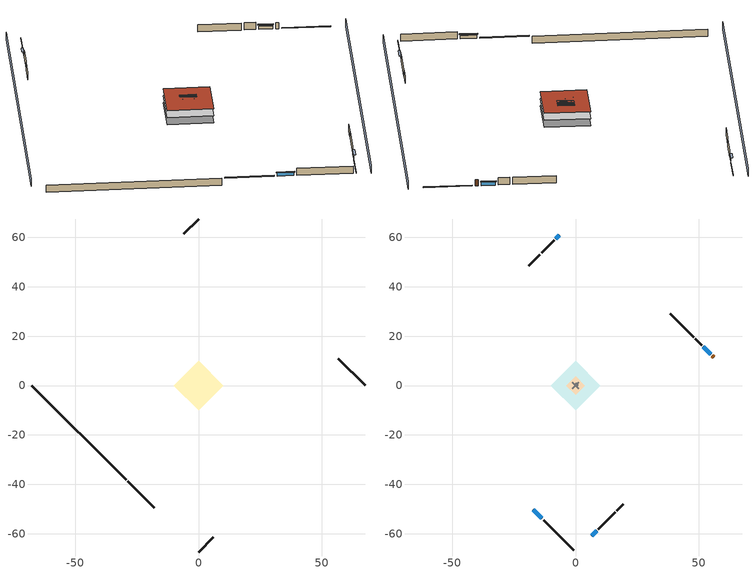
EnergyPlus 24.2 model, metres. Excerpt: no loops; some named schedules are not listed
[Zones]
basement - unconditioned
 floor foundation (Slab2 construction): -10.06,0 0,10.06 10.06,0 0,-10.06 z-2.13
 wall outside (RimJoist1 construction): -28.58,-38.85 -17.85,-49.58 z0.3:0.61
 wall outside (RimJoist2 construction): 0,67.43 -5.97,61.46 z0.3:0.61
 wall outside (RimJoist3 construction): 67.43,0 56.7,10.73 z0.3:0.61
 wall outside (RimJoist4 construction): 0,-67.43 5.97,-61.46 z0.3:0.61
 wall foundation (FoundationWall1 construction): -67.43,0 -29.24,-38.19 z-2.13:0.3
conditioned space
 floor to basement - unconditioned (Floor1 construction): -10.06,0 0,10.06 10.06,0 0,-10.06 z0.3
 wall outside (AdiabaticWallConstruction 1): 56.04,11.39 55.4,12.04 z0.3:2.34
 wall outside (AdiabaticWallConstruction): -17.19,-50.24 -13.58,-53.86 / 54.74,12.69 51.79,15.64 z0.3:1.43; -6.63,60.81 -7.9,59.53 / 6.63,-60.81 8.53,-58.9 z0.3:1.49
 wall outside (Wall3 construction): -12.92,-54.51 -0.66,-66.78 z0.3:2.74
 wall outside (Wall4 construction): -14.38,53.05 -18.92,48.51 z0.3:2.74
 wall outside (Wall7 construction): 47.89,19.54 38.44,28.99 z0.3:2.74
 wall outside (Wall8 construction): 9.19,-58.24 16,-51.43 z0.3:2.74
 wall to garage (Wall5 construction): 1.29,-1.29 -1.29,1.29 z0.3:2.74
 wall to garage (Wall6 construction): 1.29,1.29 -1.29,-1.29 z0.3:2.74
 window (WindowConstruction): -17.19,-50.24 -13.58,-53.86 z0.3:1.43
 window (WindowConstruction 1): -6.63,60.81 -7.9,59.53 z0.3:1.49
 window (WindowConstruction 2): 54.74,12.69 51.79,15.64 z0.3:1.43
 window (WindowConstruction 3): 6.63,-60.81 8.53,-58.9 z0.3:1.49
 door (Door): 56.04,11.39 55.4,12.04 z0.3:2.34
 roof outside (Roof2 construction): 0,10.06 -10.06,0 0,-10.06 10.06,0 z2.74
furnace airloop ret air zone
 floor adiabatic (AdiabaticConst): 0,0 0,1 1,1 1,0 z0
 wall adiabatic (AdiabaticConst): 0,1 0,0 1,0 1,1 0,1 z0:1
 ceiling adiabatic (AdiabaticConst): 1,0 1,1 0,1 0,0 z1
garage
 floor foundation (Slab1 construction): -3.66,0 0,3.66 3.66,0 0,-3.66 z0
 wall outside (Wall1 construction): -8.55,58.88 -13.73,53.71 z0.3:2.74
 wall outside (Wall2 construction): 51.14,16.3 48.55,18.88 z0.3:2.74
 wall outside (Wall9 construction): 16.66,-50.77 19.25,-48.19 z0.3:2.74
 roof outside (Roof1 construction): 0,3.66 -3.66,0 0,-3.66 3.66,0 z2.74
shading: 3.23,-70.67 70.67,-3.23 / -3.23,70.67 -70.67,3.23 z0:2.74; -13.36,-54.07 -17.41,-50.02 -17.84,-50.45 -13.79,-54.5 z1.74; -8.11,59.32 -6.41,61.02 -6.84,61.45 -8.54,59.75 z1.8; 51.58,15.86 54.96,12.48 55.39,12.91 52.01,16.29 z1.74; 8.75,-58.68 6.41,-61.02 6.84,-61.45 9.18,-59.11 z1.8
[Building]
Building 1: Terrain=Suburbs
[Site:Location]
Portland Intl Arpt_OR: Latitude {deg}=45.59; Longitude {deg}=-122.6; Time Zone {hr}=-8; Elevation {m}=33; Keep Site Location Information=Yes
[Site:GroundTemperature:Shallow]
10.2558, 8.96328, 8.85977, 9.47314, 11.9355, 14.3863, 16.5111, 17.8571, 17.9714, 16.8767, 14.8061, 12.4304
[Site:WaterMainsTemperature]
Calculation Method=Schedule; Temperature Schedule=mains temperature schedule
[Material] Roughness=Rough; Thermal Absorptance=0.9
Name | Thickness {m} | Conductivity {W/m-K} | Density {kg/m3} | Specific Heat {J/kg-K} | Solar Absorptance | Visible Absorptance
concrete 4.0 in. | 0.1016 | 1.803125 | 2242.8 | 837.4 | 0.7 | 0.7
concrete 8.0 in. | 0.2032 | 1.803125 | 2242.8 | 837.4 | 0.7 | 0.7
door material | 0.04445 | 0.0612267 | 512.64 | 1214.23 | 0.7 | 0.7
floor covering | 0.0127 | 0.0433444 | 54.468 | 1339.84 | 0.6 | 0.6
floor stud and cavity | 0.1397 | 0.923637 | 92.3553 | 1139.71 | 0.7 | 0.7
furniture material basement - unconditioned 1; furniture material conditioned space 1; furniture material garage 1 | 0.1524 | 0.115458 | 640.8 | 1214.23 | 0.6 | 0.6
gypsum board | 0.0127 | 0.160291 | 801 | 837.4 | 0.6 | 0.6
metal surfacing | 0.000508 | 50.0403 | 7801.74 | 460.57 | 0.9 | 0.9
osb sheathing 0.5 in. | 0.0127 | 0.115458 | 512.64 | 1214.23 | 0.6 | 0.6
osb sheathing 0.5 in. 1; osb sheathing 0.5 in. 2; osb sheathing 0.5 in. 3 | 0.0127 | 0.115458 | 512.64 | 1214.23 | 0.7 | 0.7
osb sheathing 0.75 in. | 0.01905 | 0.115458 | 512.64 | 1214.23 | 0.7 | 0.7
rim joist stud and cavity | 0.0508 | 0.178688 | 50.32683 | 1063.81 | 0.6 | 0.6
roof rigid ins | 0.0036958 | 0.029427 | 32.04 | 1214.23 | 0.7 | 0.7
roof rigid ins 1 | 0.103632 | 0.029427 | 32.04 | 1214.23 | 0.7 | 0.7
roof stud and cavity | 0.2032 | 0.156987 | 78.34581 | 1123.46 | 0.7 | 0.7
wall rigid ins | 0.512978 | 0.029427 | 32.04 | 1214.23 | 0.7 | 0.7
wall stud and cavity | 0.1397 | 0.727959 | 139.0536 | 1170.24 | 0.6 | 0.6
wall stud and cavity 1 | 0.1397 | 0.550994 | 139.0536 | 1170.24 | 0.7 | 0.7
wall stud and cavity 2 | 0.1397 | 0.335416 | 139.0536 | 1170.24 | 0.7 | 0.7
wall stud and cavity 3 | 0.0889 | 0.380278 | 52.3479 | 1209.89 | 0.7 | 0.7
wall stud and cavity 4 | 0.0889 | 0.391764 | 83.0341 | 1211.67 | 0.7 | 0.7
wood siding | 0.0254 | 0.102417 | 544.68 | 1172.36 | 0.85 | 0.85
wood siding 1; wood siding 2 | 0.0254 | 0.102417 | 544.68 | 1172.36 | 0.7 | 0.7
[Material:NoMass]
Adiabatic: Roughness=Rough; Thermal Resistance {m2-K/W}=176.1; Thermal Absorptance=0.9; Solar Absorptance=0.7; Visible Absorptance=0.7
[WindowMaterial:SimpleGlazingSystem]
WindowMaterial: U-Factor {W/m2-K}=2.15764; Solar Heat Gain Coefficient=0.44
[Construction]
AdiabaticConst: Adiabatic
AdiabaticWallConstruction: wood siding 1, wall rigid ins, wall stud and cavity 3, gypsum board
AdiabaticWallConstruction 1: wood siding 2, wall rigid ins, wall stud and cavity 3, gypsum board
Door: door material
Floor1 construction: floor stud and cavity, osb sheathing 0.75 in., floor covering
FoundationWall1 construction: concrete 8.0 in.
furniture construction basement - unconditioned 1: furniture material basement - unconditioned 1
furniture construction conditioned space 1: furniture material conditioned space 1
furniture construction garage 1: furniture material garage 1
PartitionWallConstruction: gypsum board, wall stud and cavity 4, gypsum board
RimJoist1 construction; RimJoist2 construction; RimJoist3 construction; RimJoist4 construction: wood siding, rim joist stud and cavity
Roof1 construction: metal surfacing, roof rigid ins, osb sheathing 0.5 in.
Roof2 construction: metal surfacing, roof rigid ins 1, osb sheathing 0.75 in., roof stud and cavity, gypsum board
Slab1 construction; Slab2 construction: concrete 4.0 in.
Wall1 construction; Wall2 construction: wood siding, osb sheathing 0.5 in. 1, wall stud and cavity
Wall3 construction; Wall4 construction: wood siding, osb sheathing 0.5 in. 1, wall stud and cavity 1, gypsum board
Wall5 construction: osb sheathing 0.5 in. 2, wall stud and cavity 2, gypsum board
Wall6 construction: osb sheathing 0.5 in. 3, wall stud and cavity 2, gypsum board
Wall7 construction; Wall8 construction: wood siding, osb sheathing 0.5 in. 3, wall stud and cavity 1, gypsum board
Wall9 construction: wood siding, osb sheathing 0.5 in. 3, wall stud and cavity
WindowConstruction; WindowConstruction 1; WindowConstruction 2; WindowConstruction 3: WindowMaterial
[Zone] Multiplier=1
Name | Volume {m3} | Part of Total Floor Area
basement - unconditioned; conditioned space | 493.619 | Yes
furnace airloop ret air zone | 1 | No
garage | 65.242 | Yes
[Space]
Name | Zone | Volume {m3} | Space Type
basement - unconditioned 1 | basement - unconditioned | 493.619
conditioned space 1 | conditioned space | 493.619
furnace airloop ret air space | furnace airloop ret air zone |  | Plenum Space Type
garage 1 | garage | 65.242
[SurfaceProperty:ExposedFoundationPerimeter] Exposed Perimeter Calculation Method=TotalExposedPerimeter
Name | Total Exposed Perimeter {m}
Slab2 | 54.01056
Slab1 | 14.6304
[InternalMass]
Name | Construction | Zone or ZoneList | Space or SpaceList | Surface Area {m2}
furniture mass basement - unconditioned 1 | furniture construction basement - unconditioned 1 | basement - unconditioned | basement - unconditioned 1 | 80.97429
furniture mass conditioned space 1 | furniture construction conditioned space 1 | conditioned space | conditioned space 1 | 80.97429
partition wall mass | PartitionWallConstruction | conditioned space | conditioned space 1 | 202.436
furniture mass garage 1 | furniture construction garage 1 | garage | garage 1 | 2.67561
[OtherEquipment] Design Level Calculation Method=EquipmentLevel
Name | Fuel Type | Zone or ZoneList or Space or SpaceList | Schedule | Design Level {W} | Fraction Latent | Fraction Radiant | Fraction Lost
furnace airloop_0 RetCondToDZ; furnace airloop_0 SupCondToDZ; furnace airloop_0 SupSensLkToDZ | None | basement - unconditioned 1 | Always On Discrete | 0 | 0 | 0 | 0
furnace airloop_0 SupLatLkToDZ | None | basement - unconditioned 1 | Always On Discrete | 0 | 1 | 0 | 0
clothes dryer 1 | Electricity | conditioned space 1 | clothes_dryer | 0 | 0.015 | 0.081 | 0.85
cooking range 1 | Electricity | conditioned space 1 | cooking_range | 0 | 0.08 | 0.432 | 0.2
furnace airloop_0 SupCondToLv; furnace airloop_0 SupSensLkToCond; mech vent house fan sensible load; water heater sens | None | conditioned space 1 | Always On Discrete | 0 | 0 | 0 | 0
furnace airloop_0 SupLatLkToCond; mech vent house fan latent load; water heater lat | None | conditioned space 1 | Always On Discrete | 0 | 1 | 0 | 0
general water use latent | None | conditioned space 1 | general water use schedule | 44.1266 | 1 | 0 | 0
general water use sensible | None | conditioned space 1 | general water use schedule | -43.4886 | 0 | 0.6 | 0
water heater energy adjustment1 | Electricity | conditioned space 1 | Always On Discrete | 0.01 | 0 | 0 | 1
furnace airloop_0 RetCondToRP; furnace airloop_0 RetSensLkToRP | None | furnace airloop ret air space | Always On Discrete | 0 | 0 | 0 | 0
furnace airloop_0 RetLatLkToRP | None | furnace airloop ret air space | Always On Discrete | 0 | 1 | 0 | 0
[ZoneInfiltration:DesignFlowRate] Schedule=Always On Discrete
Name | Zone or ZoneList or Space or SpaceList | Design Flow Rate Calculation Method | Design Flow Rate {m3/s} | Air Changes per Hour {1/hr} | Constant Term Coefficient | Temperature Term Coefficient | Velocity Term Coefficient | Velocity Squared Term Coefficient
basement_unconditioned 1 duct leakage imbalance infil flow | basement - unconditioned 1 | Flow/Zone | 0
infil basement - unconditioned 1 | basement - unconditioned 1 | AirChanges/Hour |  | 0.1 | 1 | 0 | 0 | 0
infil flow; natural vent flow; whole house fan flow | conditioned space 1 | Flow/Zone | 0
[ZoneMixing] Schedule=Always On Continuous; Design Flow Rate Calculation Method=Flow/Zone; Design Flow Rate {m3/s}=0
Name | Zone or Space | Source Zone or Space
furnace airloop_0 ZoneMixCondToDZ mix | basement - unconditioned | conditioned space
furnace airloop_0 ZoneMixDZToCond mix | conditioned space | basement - unconditioned
[SurfaceProperty:IncidentSolarMultiplier] Incident Solar Multiplier=1; Incident Solar Multiplier Schedule=trans schedule winter=0.85 summer=0.7
Window1; Window2; Window3; Window4
[Lights] Design Level Calculation Method=LightingLevel; Return Air Fraction=0; Fraction Radiant=0.6; Fraction Visible=0.2; Fraction Replaceable=1
Name | Zone or ZoneList or Space or SpaceList | Schedule | Lighting Level {W}
interior lighting | conditioned space 1 | lighting_interior | 1116.63
garage lighting | garage 1 | lighting_garage | 47.3425
[People]
occupants: Zone or ZoneList or Space or SpaceList=conditioned space 1; Number of People Schedule=occupants; Number of People Calculation Method=People; Number of People=2; Fraction Radiant=0.314171; Sensible Heat Fraction=0.56303; Activity Level Schedule=occupants activity schedule; Carbon Dioxide Generation Rate {m3/s-W}=0; Enable ASHRAE 55 Comfort Warnings=No; Mean Radiant Temperature Calculation Type=EnclosureAveraged
[ElectricEquipment] Design Level Calculation Method=EquipmentLevel
Name | Zone or ZoneList or Space or SpaceList | Schedule | Design Level {W} | Fraction Latent | Fraction Radiant | Fraction Lost
ceiling fan | conditioned space 1 | ceiling_fan | 18.5481 | 0 | 0.558 | 0
clothes dryer | conditioned space 1 | clothes_dryer | 3377.28 | 0.015 | 0.081 | 0.85
clothes washer | conditioned space 1 | clothes_washer | 207.165 | 0.03 | 0.162 | 0.7
cooking range | conditioned space 1 | cooking_range | 637.301 | 0.08 | 0.432 | 0.2
dishwasher | conditioned space 1 | dishwasher | 330.251 | 0.3 | 0.18 | 0.4
fridge | conditioned space 1 | fridge schedule | 46.9578 | 0 | 0.6 | 0
mech vent bath fan 0 | conditioned space 1 | mech vent bath fan 0 schedule | 30 | 0 | 0 | 1
mech vent house fan | conditioned space 1 | mech vent house fan schedule | 0 | 0 | 0 | 1
mech vent house fan cfis | conditioned space 1 | mech vent house fan cfis schedule | 0 | 0 | 0 | 0
mech vent range fan 0 | conditioned space 1 | mech vent range fan 0 schedule | 30 | 0 | 0 | 1
misc plug loads | conditioned space 1 | plug_loads_other | 172.591 | 0.021 | 0.558 | 0.049
misc tv | conditioned space 1 | plug_loads_tv | 198.757 | 0 | 0.6 | 0
whole house fan | conditioned space 1 | Always On Discrete | 0 | 0 | 0 | 1
fridge 1 | garage 1 | fridge schedule 1 | 80.4475 | 0 | 0.6 | 0
[SpaceList]
Plenum Space Type: furnace airloop ret air space
[ZoneInfiltration:EffectiveLeakageArea]
infil garage 1: Zone or Space=garage 1; Schedule=Always On Discrete; Effective Air Leakage Area {cm2}=108.735; Stack Coefficient=0.000129147; Wind Coefficient=4.64657e-05
[AvailabilityManager:Scheduled] Schedule=Always On Discrete
furnace airloop Availability Manager; room ac airloop Availability Manager
[AirLoopHVAC:ReturnPlenum]
Air Loop HVAC Return Plenum 1: Zone=furnace airloop ret air zone
[WaterUse:Equipment]
dishwasher: Peak Flow Rate {m3/s}=5.46989e-06; Flow Rate Fraction Schedule=hot_water_dishwasher
[Foundation:Kiva] Wall Depth Below Slab {m}=0.2032
Name | Initial Indoor Air Temperature {C} | Wall Height Above Grade {m}
Foundation Kiva 1 | 13.4258 | 0.1016
Foundation Kiva 2 | 9.52053 | 0.3048
[Foundation:Kiva:Settings]
Soil Conductivity {W/m-K}=1.3848; Soil Density {kg/m3}=1842.3; Soil Specific Heat {J/kg-K}=418.7; Ground Solar Absorptivity=0.9; Ground Thermal Absorptivity=0.9; Ground Surface Roughness {m}=0.03; Far-Field Width {m}=40; Deep-Ground Boundary Condition=ZeroFlux; Deep-Ground Depth {m}=40; Minimum Cell Dimension {m}=0.2; Maximum Cell Growth Coefficient=3; Simulation Timestep=Timestep
[Exterior:Lights]
exterior lighting: Schedule=exterior lighting schedule; Design Level {W}=48.0871
[EnergyManagementSystem:GlobalVariable]
furnace_airloop_0_DuctImbalLkExhFanEquivCond
furnace_airloop_0_DuctImbalLkExhFanEquivDZ
furnace_airloop_0_DuctImbalLkSupFanEquivCond
furnace_airloop_0_DuctImbalLkSupFanEquivDZ
furnace_airloop_0_DZ_T
furnace_airloop_0_DZ_W
furnace_airloop_0_RetCondToDZ
furnace_airloop_0_RetCondToRP
furnace_airloop_0_RetLatLkToRP
furnace_airloop_0_RetSensLkToRP
furnace_airloop_0_SupCondToDZ
furnace_airloop_0_SupCondToLv
furnace_airloop_0_SupLatLkToCond
furnace_airloop_0_SupLatLkToDZ
furnace_airloop_0_SupSensLkToCond
furnace_airloop_0_SupSensLkToDZ
furnace_airloop_0_ZoneMixCondToDZ
furnace_airloop_0_ZoneMixDZToCond
furnace_airloop_AH_MFR
furnace_airloop_AH_Tout
furnace_airloop_AH_VFR
furnace_airloop_AH_Wout
furnace_airloop_Fan_RTF
furnace_airloop_RA_T
furnace_airloop_Ra_W
infil_program_Qfan
infil_program_Qinf
natural_vent_program_Qnv
natural_vent_program_Qwhf
room_ac_airloop_Fan_RTF
[EnergyManagementSystem:Sensor]
Name | Output:Variable or Output:Meter Index Key | Output:Variable or Output:Meter
airflow_gain | infil flow | Infiltration Sensible Heat Gain Energy
airflow_gain_1 | natural vent flow | Infiltration Sensible Heat Gain Energy
airflow_gain_2 | whole house fan flow | Infiltration Sensible Heat Gain Energy
airflow_loss | infil flow | Infiltration Sensible Heat Loss Energy
airflow_loss_1 | natural vent flow | Infiltration Sensible Heat Loss Energy
airflow_loss_2 | whole house fan flow | Infiltration Sensible Heat Loss Energy
clg_load_cond |  | Cooling:EnergyTransfer:Zone:CONDITIONED SPACE
clg_load_duct |  | Cooling:EnergyTransfer:Zone:FURNACE AIRLOOP RET AIR ZONE
clg_sp_s; clg_sp_s_1 | cooling setpoint | Schedule Value
clothes_dryer_exhaust_0_sch_s | clothes_dryer | Schedule Value
cool_season | cooling season schedule | Schedule Value
ducts_conv | furnace airloop_0 RetCondToRP | Other Equipment Convective Heating Energy
ducts_conv_1 | furnace airloop_0 RetLatLkToRP | Other Equipment Convective Heating Energy
ducts_conv_2 | furnace airloop_0 RetSensLkToRP | Other Equipment Convective Heating Energy
ducts_conv_3 | furnace airloop_0 SupCondToLv | Other Equipment Convective Heating Energy
ducts_conv_4 | furnace airloop_0 SupLatLkToCond | Other Equipment Convective Heating Energy
ducts_conv_5 | furnace airloop_0 SupSensLkToCond | Other Equipment Convective Heating Energy
ducts_rad | furnace airloop_0 RetCondToRP | Other Equipment Radiant Heating Energy
ducts_rad_1 | furnace airloop_0 RetLatLkToRP | Other Equipment Radiant Heating Energy
ducts_rad_2 | furnace airloop_0 RetSensLkToRP | Other Equipment Radiant Heating Energy
ducts_rad_3 | furnace airloop_0 SupCondToLv | Other Equipment Radiant Heating Energy
ducts_rad_4 | furnace airloop_0 SupLatLkToCond | Other Equipment Radiant Heating Energy
ducts_rad_5 | furnace airloop_0 SupSensLkToCond | Other Equipment Radiant Heating Energy
fridge_tin_s_1 | garage | Zone Mean Air Temperature
furnace_airloop_0_DZ_T_s | basement - unconditioned | Zone Air Temperature
furnace_airloop_0_DZ_W_s | basement - unconditioned | Zone Mean Air Humidity Ratio
furnace_airloop_AH_MFR_s | Node 15 | System Node Mass Flow Rate
furnace_airloop_AH_Tout_s | Node 15 | System Node Temperature
furnace_airloop_AH_VFR_s | Node 15 | System Node Current Density Volume Flow Rate
furnace_airloop_AH_Wout_s | Node 15 | System Node Humidity Ratio
furnace_airloop_RA_T_s | Node 18 | System Node Temperature
furnace_airloop_Ra_W_s | Node 18 | System Node Humidity Ratio
htg_load_cond |  | Heating:EnergyTransfer:Zone:CONDITIONED SPACE
htg_load_duct |  | Heating:EnergyTransfer:Zone:FURNACE AIRLOOP RET AIR ZONE
htg_sp_s; htg_sp_s_1 | heating setpoint | Schedule Value
ig_ee_conv | ceiling fan | Electric Equipment Convective Heating Energy
ig_ee_conv_1 | clothes dryer | Electric Equipment Convective Heating Energy
ig_ee_conv_3 | cooking range | Electric Equipment Convective Heating Energy
ig_ee_conv_4 | dishwasher | Electric Equipment Convective Heating Energy
ig_ee_conv_5 | fridge | Electric Equipment Convective Heating Energy
ig_ee_conv_6 | misc plug loads | Electric Equipment Convective Heating Energy
ig_ee_conv_7 | misc tv | Electric Equipment Convective Heating Energy
ig_ee_conv_8 | whole house fan | Electric Equipment Convective Heating Energy
ig_ee_rad | ceiling fan | Electric Equipment Radiant Heating Energy
ig_ee_rad_1 | clothes dryer | Electric Equipment Radiant Heating Energy
ig_ee_rad_3 | cooking range | Electric Equipment Radiant Heating Energy
ig_ee_rad_4 | dishwasher | Electric Equipment Radiant Heating Energy
ig_ee_rad_5 | fridge | Electric Equipment Radiant Heating Energy
ig_ee_rad_6 | misc plug loads | Electric Equipment Radiant Heating Energy
ig_ee_rad_7 | misc tv | Electric Equipment Radiant Heating Energy
ig_ee_rad_8 | whole house fan | Electric Equipment Radiant Heating Energy
ig_lgt_conv | interior lighting | Lights Convective Heating Energy
ig_lgt_rad | interior lighting | Lights Radiant Heating Energy
ig_lgt_vis | interior lighting | Lights Visible Radiation Heating Energy
ig_oe_conv | clothes dryer 1 | Other Equipment Convective Heating Energy
ig_oe_conv_1 | cooking range 1 | Other Equipment Convective Heating Energy
ig_oe_conv_2 | general water use latent | Other Equipment Convective Heating Energy
ig_oe_conv_3 | general water use sensible | Other Equipment Convective Heating Energy
ig_oe_conv_4 | water heater energy adjustment1 | Other Equipment Convective Heating Energy
ig_oe_conv_5 | water heater lat | Other Equipment Convective Heating Energy
ig_oe_conv_6 | water heater sens | Other Equipment Convective Heating Energy
ig_oe_rad | clothes dryer 1 | Other Equipment Radiant Heating Energy
ig_oe_rad_1 | cooking range 1 | Other Equipment Radiant Heating Energy
ig_oe_rad_2 | general water use latent | Other Equipment Radiant Heating Energy
ig_oe_rad_3 | general water use sensible | Other Equipment Radiant Heating Energy
ig_oe_rad_4 | water heater energy adjustment1 | Other Equipment Radiant Heating Energy
ig_oe_rad_5 | water heater lat | Other Equipment Radiant Heating Energy
ig_oe_rad_6 | water heater sens | Other Equipment Radiant Heating Energy
ig_ppl_conv | occupants | People Convective Heating Energy
ig_ppl_rad | occupants | People Radiant Heating Energy
im_conv | furniture mass conditioned space 1 | Surface Inside Face Convection Heat Gain Energy
im_conv_1 | partition wall mass | Surface Inside Face Convection Heat Gain Energy
im_ig | furniture mass conditioned space 1 | Surface Inside Face Internal Gains Radiation Heat Gain Energy
im_ig_1 | partition wall mass | Surface Inside Face Internal Gains Radiation Heat Gain Energy
im_lgt | furniture mass conditioned space 1 | Surface Inside Face Lights Radiation Heat Gain Energy
im_lgt_1 | partition wall mass | Surface Inside Face Lights Radiation Heat Gain Energy
im_sol | furniture mass conditioned space 1 | Surface Inside Face Solar Radiation Heat Gain Energy
im_sol_1 | partition wall mass | Surface Inside Face Solar Radiation Heat Gain Energy
im_surf | furniture mass conditioned space 1 | Surface Inside Face Net Surface Thermal Radiation Heat Gain Energy
im_surf_1 | partition wall mass | Surface Inside Face Net Surface Thermal Radiation Heat Gain Energy
mech_vent_bath_fan_0_sch_s | mech vent bath fan 0 schedule | Schedule Value
mech_vent_range_fan_0_sch_s | mech vent range fan 0 schedule | Schedule Value
mv_conv | mech vent bath fan 0 | Electric Equipment Convective Heating Energy
mv_conv_1 | mech vent house fan | Electric Equipment Convective Heating Energy
mv_conv_2 | mech vent house fan cfis | Electric Equipment Convective Heating Energy
mv_conv_3 | mech vent range fan 0 | Electric Equipment Convective Heating Energy
mv_conv_4 | mech vent house fan latent load | Other Equipment Convective Heating Energy
mv_conv_5 | mech vent house fan sensible load | Other Equipment Convective Heating Energy
mv_rad | mech vent bath fan 0 | Electric Equipment Radiant Heating Energy
mv_rad_1 | mech vent house fan | Electric Equipment Radiant Heating Energy
mv_rad_2 | mech vent house fan cfis | Electric Equipment Radiant Heating Energy
mv_rad_3 | mech vent range fan 0 | Electric Equipment Radiant Heating Energy
mv_rad_4 | mech vent house fan latent load | Other Equipment Radiant Heating Energy
mv_rad_5 | mech vent house fan sensible load | Other Equipment Radiant Heating Energy
natural_vent_s | natural vent schedule | Schedule Value
out_pb_s |  | Site Outdoor Air Barometric Pressure
out_wt_s |  | Site Outdoor Air Humidity Ratio
site_vw_s |  | Site Wind Speed
ss_back_out | Window1 | Surface Window Shortwave from Zone Back Out Window Heat Transfer Rate
ss_back_out_1 | Window2 | Surface Window Shortwave from Zone Back Out Window Heat Transfer Rate
ss_back_out_2 | Window3 | Surface Window Shortwave from Zone Back Out Window Heat Transfer Rate
ss_back_out_3 | Window4 | Surface Window Shortwave from Zone Back Out Window Heat Transfer Rate
ss_conv | Door1 | Surface Inside Face Convection Heat Gain Energy
ss_conv_1 | Window1 | Surface Inside Face Convection Heat Gain Energy
ss_conv_2 | Window2 | Surface Inside Face Convection Heat Gain Energy
ss_conv_3 | Window3 | Surface Inside Face Convection Heat Gain Energy
ss_conv_4 | Window4 | Surface Inside Face Convection Heat Gain Energy
ss_ig | Door1 | Surface Inside Face Internal Gains Radiation Heat Gain Energy
ss_ig_1 | Window1 | Surface Inside Face Internal Gains Radiation Heat Gain Energy
ss_ig_2 | Window2 | Surface Inside Face Internal Gains Radiation Heat Gain Energy
ss_ig_3 | Window3 | Surface Inside Face Internal Gains Radiation Heat Gain Energy
ss_ig_4 | Window4 | Surface Inside Face Internal Gains Radiation Heat Gain Energy
ss_lgt | Door1 | Surface Inside Face Lights Radiation Heat Gain Energy
ss_sol | Door1 | Surface Inside Face Solar Radiation Heat Gain Energy
ss_surf | Door1 | Surface Inside Face Net Surface Thermal Radiation Heat Gain Energy
ss_surf_1 | Window1 | Surface Inside Face Net Surface Thermal Radiation Heat Gain Energy
ss_surf_2 | Window2 | Surface Inside Face Net Surface Thermal Radiation Heat Gain Energy
ss_surf_3 | Window3 | Surface Inside Face Net Surface Thermal Radiation Heat Gain Energy
ss_surf_4 | Window4 | Surface Inside Face Net Surface Thermal Radiation Heat Gain Energy
ss_trans_in | Window1 | Surface Window Transmitted Solar Radiation Rate
ss_trans_in_1 | Window2 | Surface Window Transmitted Solar Radiation Rate
ss_trans_in_2 | Window3 | Surface Window Transmitted Solar Radiation Rate
ss_trans_in_3 | Window4 | Surface Window Transmitted Solar Radiation Rate
ss_trans_out | Window1 | Surface Inside Face Initial Transmitted Diffuse Transmitted Out Window Solar Radiation Rate
ss_trans_out_1 | Window2 | Surface Inside Face Initial Transmitted Diffuse Transmitted Out Window Solar Radiation Rate
ss_trans_out_2 | Window3 | Surface Inside Face Initial Transmitted Diffuse Transmitted Out Window Solar Radiation Rate
ss_trans_out_3 | Window4 | Surface Inside Face Initial Transmitted Diffuse Transmitted Out Window Solar Radiation Rate
s_conv | Floor1 | Surface Inside Face Convection Heat Gain Energy
s_conv_1 | Roof2 | Surface Inside Face Convection Heat Gain Energy
s_conv_2 | Wall3 | Surface Inside Face Convection Heat Gain Energy
s_conv_3 | Wall4 | Surface Inside Face Convection Heat Gain Energy
s_conv_4 | Wall5 | Surface Inside Face Convection Heat Gain Energy
